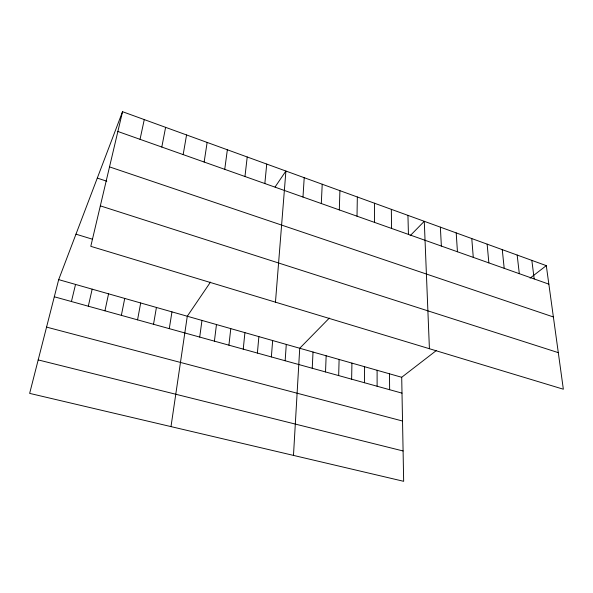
<?xml version="1.0" encoding="UTF-8"?>
<svg xmlns="http://www.w3.org/2000/svg" width="593" height="593" viewBox="0 0 593 593"><rect width="100%" height="100%" fill="white"/><g stroke="black" fill="none" stroke-linecap="round" stroke-linejoin="round"><path stroke-width="0.89" d="M374.442 222.36L374.472 203.214M364.458 382.737L364.599 366.719M357.016 216.193L357.334 196.987M351.634 379.179L351.931 363.109M338.662 375.584L339.114 359.462M339.307 209.915L339.915 190.664M325.527 371.944L326.15 355.77M321.302 203.54L322.214 184.23M312.237 368.26L313.022 352.034M293.476 455.409L299.732 348.247L329.345 318.07M302.986 197.054L304.209 177.692M285.151 360.759L286.278 344.422M275.463 302.171L285.908 171.043L275.085 186.98M271.357 356.934L272.661 340.545M257.392 353.065L258.874 336.616M264.841 183.541L266.731 164.076M243.241 349.144L244.916 332.643M228.92 345.17L230.781 328.618M244.968 176.499L247.214 156.982M214.407 341.153L216.467 324.549M224.74 169.331L227.356 149.77M199.708 337.076L201.968 320.42M170.992 426.612L187.284 316.239L210.478 282.105M204.14 162.037L207.142 142.424M169.279 328.648L171.963 311.874M153.52 324.282L156.426 307.456M183.17 154.61L186.558 134.952M137.554 319.849L140.689 302.971M161.807 147.042L165.61 127.339M121.357 315.365L124.73 298.435M104.946 310.814L108.563 293.824M140.044 139.333L144.269 119.586M88.305 306.203L92.167 289.162M122.536 111.692L90.788 246.332L563.35 389.216L546.294 265.634L122.536 111.692L58.685 279.629L29.65 393.381L403.663 481.308L401.706 377.281L436.433 350.47M71.427 301.526L75.541 284.425M410.156 235.703L424.277 221.308L429.414 348.721M530.09 278.147L546.294 265.634M38.197 359.914L403.092 450.976M46.565 327.106L402.528 421.023M54.311 296.782L402.002 393.137M58.685 279.629L401.706 377.281M75.963 234.176L92.441 239.209M100.328 205.86L558.302 352.642M97.296 178.078L106.784 181.221M109.52 166.892L553.38 316.966M117.866 131.476L548.851 284.143M531.839 260.386L534.189 278.947M517.163 255.049L519.312 273.677M502.264 249.638L504.198 268.325M487.142 244.146L488.854 262.892M471.783 238.571L473.273 257.369M456.195 232.901L457.448 251.766M440.362 227.149L441.37 246.073M407.94 215.37L408.444 234.405M391.336 209.344L391.58 228.431M389.482 373.798L389.638 389.712M377.111 370.277L377.118 386.243"/></g></svg>
